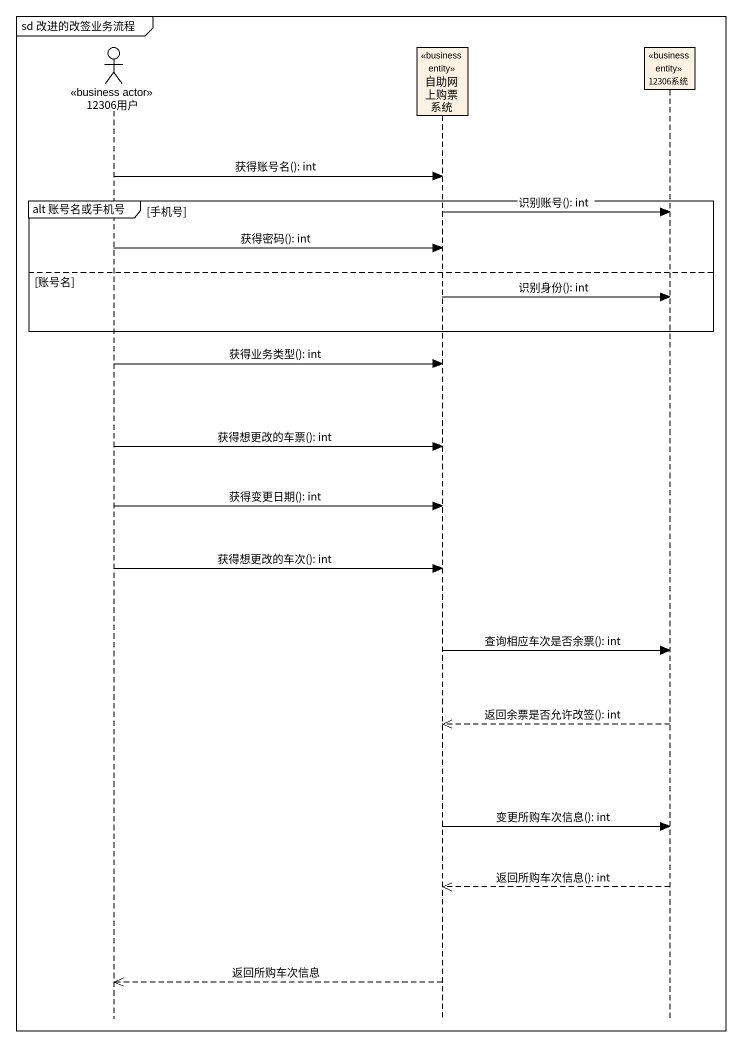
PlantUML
@startuml
mainframe sd 改进的改签业务流程
hide footbox
actor "12306用户" as a12306用户 <<business actor>>
participant 自助网上购票系统 <<business entity>>
participant "12306系统" as c12306系统 <<business entity>>

a12306用户 -> 自助网上购票系统 : 获得账号名(): int
group alt 账号名或手机号 [手机号]
  自助网上购票系统 -> c12306系统 : 识别账号(): int
  a12306用户 -> 自助网上购票系统 : 获得密码(): int
else 账号名
  自助网上购票系统 -> c12306系统 : 识别身份(): int
end
a12306用户 -> 自助网上购票系统 : 获得业务类型(): int
a12306用户 -> 自助网上购票系统 : 获得想更改的车票(): int
a12306用户 -> 自助网上购票系统 : 获得变更日期(): int
a12306用户 -> 自助网上购票系统 : 获得想更改的车次(): int
自助网上购票系统 -> c12306系统 : 查询相应车次是否余票(): int
c12306系统 -->> 自助网上购票系统 : 返回余票是否允许改签(): int
自助网上购票系统 -> c12306系统 : 变更所购车次信息(): int
c12306系统 -->> 自助网上购票系统 : 返回所购车次信息(): int
自助网上购票系统 -->> a12306用户 : 返回所购车次信息
@enduml
